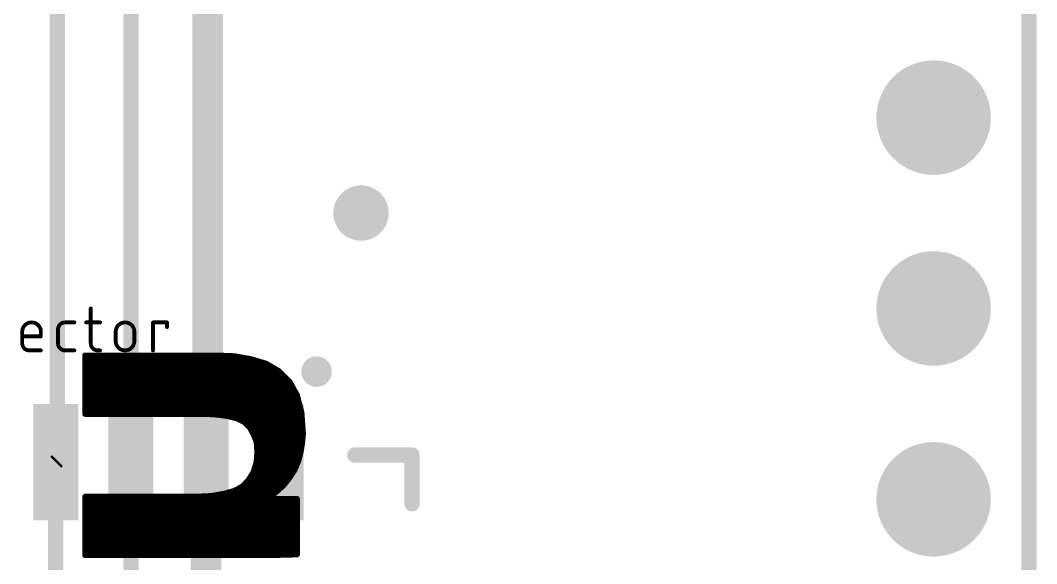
# Model space of a CAD drawing. Extents: x -33 to 53.6, y -13.2 to 65.9.
# Drawn here: x 9.44 to 22.96, y 33.43 to 40.66 of the extents above; entities that cross this region are included whole.
import ezdxf

# ---------------------------------------------------------------- set-up
doc = ezdxf.new("R2010")
doc.units = 0
for name, color, linetype in [('1', 12, 'CONTINUOUS'), ('16', 132, 'CONTINUOUS'), ('17', 110, 'CONTINUOUS'), ('18', 110, 'CONTINUOUS'), ('20', 31, 'CONTINUOUS'), ('21', 253, 'CONTINUOUS'), ('22', 253, 'CONTINUOUS'), ('23', 53, 'CONTINUOUS'), ('27', 253, 'CONTINUOUS'), ('51', 253, 'CONTINUOUS')]:
    doc.layers.add(name, color=color, linetype=linetype)

# ---------------------------------------------------------------- blocks, each defined once
blk = doc.blocks.new('RECT')
blk.add_solid([(-0.5, -0.5), (0.5, -0.5), (-0.5, 0.5), (0.5, 0.5)])
blk = doc.blocks.new('ROUNDP')
at = {"const_width": 0.5}
blk.add_lwpolyline([(0, -0.25, 1), (0, 0.25, 1), (0, -0.25)], format="xyb", dxfattribs=at)
blk = doc.blocks.new('ROUNDV')
at = {"const_width": 0.5}
blk.add_lwpolyline([(0, -0.25, 1), (0, 0.25, 1), (0, -0.25)], format="xyb", dxfattribs=at)

msp = doc.modelspace()

# ---------------------------------------------------------------- linework, layer by layer
at = {"layer": '1'}
for points, const_width in [([(22.86, 0), (22.86, 50.8)], 0.2032), ([(11.93, 45.72), (11.93, 35.582)], 0.4064), ([(10.908, 34.785), (10.908, 45.698)], 0.2032), ([(9.93, 41.91), (9.93, 34.807)], 0.2032), ([(11.908, 35.56), (11.908, 28.418)], 0.4064), ([(11.93, 35.582), (11.908, 35.56)], 0.2032), ([(11.908, 34.785), (11.908, 35.56)], 0.2032), ([(9.93, 34.807), (9.908, 34.785)], 0.2032), ([(9.908, 34.785), (9.908, 30.228)], 0.2032), ([(10.908, 34.785), (10.908, 30.494)], 0.2032)]:
    msp.add_lwpolyline(points, dxfattribs=dict(at, const_width=const_width))
for points, const_width in [([(12.0096, 35.56, 1), (11.8064, 35.56)], 0.2032), ([(11.8284, 35.582, 1), (12.0316, 35.582)], 0.2032), ([(11.9588, 35.56, 1), (11.8572, 35.56)], 0.1016), ([(11.8721, 35.5959, 1), (11.9439, 35.5241)], 0.1016), ([(11.9659, 35.5461, 1), (11.8941, 35.6179)], 0.1016), ([(9.9659, 34.7711, 1), (9.8941, 34.8429)], 0.1016), ([(9.9588, 34.785, 1), (9.8572, 34.785)], 0.1016), ([(9.8721, 34.8209, 1), (9.9439, 34.7491)], 0.1016), ([(9.8792, 34.807, 1), (9.9808, 34.807)], 0.1016), ([(10.9588, 34.785, 1), (10.8572, 34.785)], 0.1016), ([(10.8572, 34.785, 1), (10.9588, 34.785)], 0.1016), ([(11.8572, 34.785, 1), (11.9588, 34.785)], 0.1016)]:
    msp.add_lwpolyline(points, format="xyb", dxfattribs=dict(at, const_width=const_width))
at = {"layer": '16', "const_width": 0.2032}
msp.add_lwpolyline([(22.86, 50.8), (22.86, 0)], dxfattribs=at)
at = {"layer": '20', "const_width": 0.2032}
msp.add_lwpolyline([(22.86, 48.26), (22.86, 2.54)], dxfattribs=at)
at = {"layer": '21'}
for points, const_width in [([(13.378, 35.8884, 1), (13.378, 36.0916, 1), (13.378, 35.8884)], 0.2032), ([(13.888, 34.9308, 1), (13.888, 34.8292)], 0.1016), ([(14.6988, 34.88, 1), (14.5972, 34.88)], 0.1016), ([(14.648, 34.8292, 1), (14.648, 34.9308)], 0.1016), ([(14.5972, 34.23, 1), (14.6988, 34.23)], 0.1016)]:
    msp.add_lwpolyline(points, format="xyb", dxfattribs=dict(at, const_width=const_width))
at = {"layer": '21', "const_width": 0.2032}
for points in [[(14.648, 34.88), (13.888, 34.88)], [(14.648, 34.23), (14.648, 34.88)]]:
    msp.add_lwpolyline(points, dxfattribs=at)
at = {"layer": '22', "const_width": 0.0762}
for points in [[(12.039, 36.206), (10.299, 36.206)], [(10.299, 36.206), (10.299, 35.426)], [(10.299, 36.195), (12.2945, 36.195)], [(10.299, 36.1188), (12.633, 36.1188)], [(12.289, 36.196), (12.039, 36.206)], [(12.509, 36.156), (12.289, 36.196)], [(12.709, 36.096), (12.509, 36.156)], [(12.879, 35.996), (12.709, 36.096)], [(10.299, 36.0426), (12.7998, 36.0426)], [(10.299, 35.9664), (12.9086, 35.9664)], [(13.019, 35.856), (12.879, 35.996)], [(10.299, 35.8902), (12.9848, 35.8902)], [(10.299, 35.814), (13.0423, 35.814)], [(13.119, 35.676), (13.019, 35.856)], [(10.299, 35.7378), (13.0847, 35.7378)], [(13.179, 35.446), (13.119, 35.676)], [(10.299, 35.6616), (13.1228, 35.6616)], [(10.299, 35.5854), (13.1426, 35.5854)], [(10.299, 35.5092), (13.1625, 35.5092)], [(10.299, 35.433), (13.1799, 35.433)], [(10.299, 35.426), (11.889, 35.426)], [(11.889, 35.426), (12.059, 35.416)], [(12.059, 35.416), (12.199, 35.396)], [(13.199, 35.166), (13.179, 35.446)], [(12.199, 35.396), (12.319, 35.366)], [(12.319, 35.366), (12.419, 35.316)], [(12.3374, 35.3568), (13.1854, 35.3568)], [(12.419, 35.316), (12.489, 35.246)], [(12.4544, 35.2806), (13.1908, 35.2806)], [(12.489, 35.246), (12.539, 35.156)], [(12.5121, 35.2044), (13.1963, 35.2044)], [(12.539, 35.156), (12.579, 35.056)], [(12.5501, 35.1282), (13.1959, 35.1282)], [(13.189, 35.046), (13.199, 35.166)], [(12.579, 35.056), (12.589, 34.926)], [(12.5793, 35.052), (13.1895, 35.052)], [(13.169, 34.926), (13.189, 35.046)], [(12.589, 34.926), (12.579, 34.786)], [(12.5852, 34.9758), (13.1773, 34.9758)], [(12.5871, 34.8996), (13.1624, 34.8996)], [(13.139, 34.806), (13.169, 34.926)], [(12.579, 34.786), (12.539, 34.656)], [(12.5671, 34.7472), (13.1145, 34.7472)], [(12.5817, 34.8234), (13.1433, 34.8234)], [(13.089, 34.686), (13.139, 34.806)], [(12.539, 34.656), (12.479, 34.556)], [(12.5023, 34.5948), (13.031, 34.5948)], [(12.5436, 34.671), (13.0795, 34.671)], [(13.019, 34.576), (13.089, 34.686)], [(12.399, 34.466), (12.289, 34.406)], [(12.479, 34.556), (12.399, 34.466)], [(12.4458, 34.5186), (12.9731, 34.5186)], [(12.839, 34.386), (12.939, 34.476)], [(12.939, 34.476), (13.019, 34.576)], [(11.779, 34.326), (10.299, 34.326)], [(10.299, 34.326), (10.299, 33.546)], [(11.979, 34.336), (11.779, 34.326)], [(12.149, 34.366), (11.979, 34.336)], [(12.289, 34.406), (12.149, 34.366)], [(12.1497, 34.3662), (12.8118, 34.3662)], [(12.3557, 34.4424), (12.9017, 34.4424)], [(12.729, 34.306), (12.839, 34.386)], [(10.299, 34.29), (13.119, 34.29)], [(10.299, 34.2138), (13.119, 34.2138)], [(12.729, 34.296), (12.729, 34.306)], [(13.119, 34.296), (12.729, 34.296)], [(13.119, 33.556), (13.119, 34.296)], [(10.299, 34.1376), (13.119, 34.1376)], [(10.299, 34.0614), (13.119, 34.0614)], [(10.299, 33.9852), (13.119, 33.9852)], [(10.299, 33.909), (13.119, 33.909)], [(10.299, 33.8328), (13.119, 33.8328)], [(10.299, 33.7566), (13.119, 33.7566)], [(10.299, 33.6804), (13.119, 33.6804)], [(10.299, 33.6042), (13.119, 33.6042)], [(10.299, 33.546), (12.769, 33.546)], [(12.769, 33.546), (13.119, 33.556)]]:
    msp.add_lwpolyline(points, dxfattribs=at)
at = {"layer": '22', "const_width": 0.0381}
for points in [[(10.299, 36.2251, 1), (10.299, 36.187)], [(10.3181, 36.206, 1), (10.28, 36.206)], [(10.299, 36.2141, 1), (10.299, 36.176)], [(10.299, 36.1379, 1), (10.299, 36.0998)], [(12.0398, 36.225, 1), (12.0382, 36.187)], [(12.039, 36.187, 1), (12.039, 36.2251)], [(12.2924, 36.2147, 1), (12.2856, 36.1773)], [(12.2882, 36.177, 1), (12.2898, 36.215)], [(12.2945, 36.176, 1), (12.2945, 36.2141)], [(12.5145, 36.1742, 1), (12.5035, 36.1378)], [(12.5056, 36.1373, 1), (12.5124, 36.1747)], [(12.633, 36.0998, 1), (12.633, 36.1379)], [(12.7187, 36.1124, 1), (12.6993, 36.0796)], [(12.7035, 36.0778, 1), (12.7145, 36.1142)], [(10.299, 36.0617, 1), (10.299, 36.0236)], [(10.299, 35.9855, 1), (10.299, 35.9474)], [(12.7998, 36.0236, 1), (12.7998, 36.0617)], [(12.8925, 36.0095, 1), (12.8655, 35.9825)], [(12.8693, 35.9796, 1), (12.8887, 36.0124)], [(12.9086, 35.9474, 1), (12.9086, 35.9855)], [(10.299, 35.9093, 1), (10.299, 35.8712)], [(10.299, 35.8331, 1), (10.299, 35.795)], [(12.9848, 35.8712, 1), (12.9848, 35.9093)], [(13.0357, 35.8653, 1), (13.0023, 35.8467)], [(13.0055, 35.8425, 1), (13.0325, 35.8695)], [(13.0423, 35.795, 1), (13.0423, 35.8331)], [(10.299, 35.7569, 1), (10.299, 35.7188)], [(13.0847, 35.7188, 1), (13.0847, 35.7569)], [(13.1374, 35.6808, 1), (13.1006, 35.6712)], [(10.299, 35.6806, 1), (10.299, 35.6425)], [(10.299, 35.6044, 1), (10.299, 35.5663)], [(13.1023, 35.6667, 1), (13.1357, 35.6853)], [(13.1228, 35.6425, 1), (13.1228, 35.6806)], [(13.1426, 35.5663, 1), (13.1426, 35.6044)], [(10.299, 35.5282, 1), (10.299, 35.4901)], [(10.299, 35.452, 1), (10.299, 35.4139)], [(10.299, 35.4451, 1), (10.299, 35.407)], [(10.28, 35.426, 1), (10.3181, 35.426)], [(11.8901, 35.445, 1), (11.8879, 35.407)], [(11.889, 35.407, 1), (11.889, 35.4451)], [(12.0617, 35.4349, 1), (12.0563, 35.3971)], [(12.0579, 35.397, 1), (12.0601, 35.435)], [(13.198, 35.4474, 1), (13.16, 35.4446)], [(13.1606, 35.4412, 1), (13.1974, 35.4508)], [(13.1625, 35.4901, 1), (13.1625, 35.5282)], [(13.1799, 35.4139, 1), (13.1799, 35.452)], [(12.2036, 35.4145, 1), (12.1944, 35.3775)], [(12.1963, 35.3771, 1), (12.2017, 35.4149)], [(12.3275, 35.383, 1), (12.3105, 35.349)], [(12.3144, 35.3475, 1), (12.3236, 35.3845)], [(12.3374, 35.3758, 1), (12.3374, 35.3377)], [(12.4325, 35.3295, 1), (12.4055, 35.3025)], [(12.4105, 35.299, 1), (12.4275, 35.333)], [(12.4544, 35.2996, 1), (12.4544, 35.2615)], [(13.1854, 35.3377, 1), (13.1854, 35.3758)], [(13.1908, 35.2615, 1), (13.1908, 35.2996)], [(12.5057, 35.2553, 1), (12.4723, 35.2367)], [(12.4755, 35.2325, 1), (12.5025, 35.2595)], [(12.5121, 35.2234, 1), (12.5121, 35.1853)], [(12.5567, 35.1631, 1), (12.5213, 35.1489)], [(12.5223, 35.1467, 1), (12.5557, 35.1653)], [(12.5501, 35.1472, 1), (12.5501, 35.1091)], [(13.218, 35.1644, 1), (13.18, 35.1676)], [(13.18, 35.1646, 1), (13.218, 35.1674)], [(13.1959, 35.1091, 1), (13.1959, 35.1472)], [(13.1963, 35.1853, 1), (13.1963, 35.2234)], [(12.598, 35.0575, 1), (12.56, 35.0545)], [(12.5793, 35.071, 1), (12.5793, 35.0329)], [(12.5613, 35.0489, 1), (12.5967, 35.0631)], [(13.17, 35.0476, 1), (13.208, 35.0444)], [(13.2078, 35.0429, 1), (13.1702, 35.0491)], [(13.1895, 35.0329, 1), (13.1895, 35.071)], [(12.5852, 34.9948, 1), (12.5852, 34.9567)], [(12.5871, 34.9186, 1), (12.5871, 34.8805)], [(12.608, 34.9246, 1), (12.57, 34.9274)], [(12.57, 34.9245, 1), (12.608, 34.9275)], [(13.1502, 34.9291, 1), (13.1878, 34.9229)], [(13.1875, 34.9214, 1), (13.1505, 34.9306)], [(13.1624, 34.8805, 1), (13.1624, 34.9186)], [(13.1773, 34.9567, 1), (13.1773, 34.9948)], [(12.5671, 34.7662, 1), (12.5671, 34.7281)], [(12.56, 34.7874, 1), (12.598, 34.7846)], [(12.5972, 34.7804, 1), (12.5608, 34.7916)], [(12.5817, 34.8424, 1), (12.5817, 34.8043)], [(13.1145, 34.7281, 1), (13.1145, 34.7662)], [(13.1205, 34.8106, 1), (13.1575, 34.8014)], [(13.1566, 34.7987, 1), (13.1214, 34.8133)], [(13.1433, 34.8043, 1), (13.1433, 34.8424)], [(12.5023, 34.6138, 1), (12.5023, 34.5757)], [(12.5208, 34.6616, 1), (12.5572, 34.6504)], [(12.5553, 34.6462, 1), (12.5227, 34.6658)], [(12.5436, 34.69, 1), (12.5436, 34.6519)], [(13.031, 34.5757, 1), (13.031, 34.6138)], [(13.0714, 34.6933, 1), (13.1066, 34.6787)], [(13.1051, 34.6758, 1), (13.0729, 34.6962)], [(13.0795, 34.6519, 1), (13.0795, 34.69)], [(12.3848, 34.4787, 1), (12.4132, 34.4533)], [(12.4081, 34.4493, 1), (12.3899, 34.4827)], [(12.4458, 34.5376, 1), (12.4458, 34.4995)], [(12.4627, 34.5658, 1), (12.4953, 34.5462)], [(12.4932, 34.5433, 1), (12.4648, 34.5687)], [(12.9241, 34.4879, 1), (12.9539, 34.4641)], [(12.9517, 34.4618, 1), (12.9263, 34.4902)], [(12.9731, 34.4995, 1), (12.9731, 34.5376)], [(13.0029, 34.5862, 1), (13.0351, 34.5658)], [(13.0339, 34.5641, 1), (13.0041, 34.5879)], [(10.299, 34.3451, 1), (10.299, 34.307)], [(10.3181, 34.326, 1), (10.28, 34.326)], [(11.778, 34.345, 1), (11.78, 34.307)], [(11.779, 34.307, 1), (11.779, 34.3451)], [(11.9757, 34.3548, 1), (11.9823, 34.3172)], [(11.98, 34.317, 1), (11.978, 34.355)], [(12.1438, 34.3843, 1), (12.1542, 34.3477)], [(12.1497, 34.3852, 1), (12.1497, 34.3471)], [(12.1523, 34.3472, 1), (12.1457, 34.3848)], [(12.2799, 34.4227, 1), (12.2981, 34.3893)], [(12.2942, 34.3877, 1), (12.2838, 34.4243)], [(12.3557, 34.4614, 1), (12.3557, 34.4233)], [(12.8118, 34.3471, 1), (12.8118, 34.3852)], [(12.8263, 34.4002, 1), (12.8517, 34.3718)], [(12.8502, 34.3706, 1), (12.8278, 34.4014)], [(12.9017, 34.4233, 1), (12.9017, 34.4614)], [(10.299, 34.309, 1), (10.299, 34.2709)], [(10.299, 34.2328, 1), (10.299, 34.1947)], [(12.7178, 34.3214, 1), (12.7402, 34.2906)], [(12.729, 34.315, 1), (12.729, 34.2769)], [(12.7481, 34.306, 1), (12.71, 34.306)], [(12.71, 34.296, 1), (12.7481, 34.296)], [(13.138, 34.296, 1), (13.0999, 34.296)], [(13.119, 34.2769, 1), (13.119, 34.315)], [(13.119, 34.2709, 1), (13.119, 34.309)], [(13.119, 34.1947, 1), (13.119, 34.2328)], [(10.299, 34.1566, 1), (10.299, 34.1185)], [(10.299, 34.0804, 1), (10.299, 34.0423)], [(13.119, 34.1185, 1), (13.119, 34.1566)], [(13.119, 34.0423, 1), (13.119, 34.0804)], [(10.299, 34.0042, 1), (10.299, 33.9661)], [(13.119, 33.9661, 1), (13.119, 34.0042)], [(10.299, 33.928, 1), (10.299, 33.8899)], [(10.299, 33.8518, 1), (10.299, 33.8137)], [(13.119, 33.8899, 1), (13.119, 33.928)], [(13.119, 33.8137, 1), (13.119, 33.8518)], [(10.299, 33.7756, 1), (10.299, 33.7375)], [(10.299, 33.6994, 1), (10.299, 33.6613)], [(13.119, 33.7375, 1), (13.119, 33.7756)], [(13.119, 33.6613, 1), (13.119, 33.6994)], [(10.299, 33.6232, 1), (10.299, 33.5851)], [(10.299, 33.565, 1), (10.299, 33.5269)], [(10.28, 33.546, 1), (10.3181, 33.546)], [(12.7685, 33.565, 1), (12.7695, 33.527)], [(12.769, 33.5269, 1), (12.769, 33.565)], [(13.0999, 33.556, 1), (13.138, 33.556)], [(13.1195, 33.537, 1), (13.1185, 33.575)], [(13.119, 33.5851, 1), (13.119, 33.6232)]]:
    msp.add_lwpolyline(points, format="xyb", dxfattribs=at)
at = {"layer": '23'}
msp.add_point((11.43, 35.56), dxfattribs=at)
at = {"layer": '27', "const_width": 0.0508}
for points in [[(10.3733, 36.8309), (10.3733, 36.3653)], [(10.031, 36.6447), (10.1552, 36.6447)], [(10.3112, 36.6447), (10.4975, 36.6447)], [(11.2023, 36.2721), (11.2023, 36.6447)], [(11.2023, 36.6447), (11.3886, 36.6447)], [(11.3886, 36.6447), (11.3886, 36.5826)], [(9.4617, 36.3653), (9.4617, 36.5205)], [(9.7101, 36.5205), (9.7101, 36.4584)], [(9.9379, 36.3653), (9.9379, 36.5515)], [(10.7053, 36.3963), (10.7053, 36.5205)], [(10.9537, 36.5205), (10.9537, 36.3963)], [(9.7101, 36.4584), (9.4617, 36.4584)], [(9.7101, 36.2721), (9.5549, 36.2721)], [(10.1552, 36.2721), (10.031, 36.2721)], [(10.4664, 36.2721), (10.4975, 36.2721)]]:
    msp.add_lwpolyline(points, dxfattribs=at)
at = {"layer": '27'}
for points, const_width in [([(10.386, 36.8309, 1), (10.3606, 36.8309)], 0.0254), ([(9.7101, 36.5205, 1), (9.4617, 36.5205)], 0.0508), ([(10.031, 36.6447, 0.4142), (9.9379, 36.5515)], 0.0508), ([(10.031, 36.6574, 1), (10.031, 36.632)], 0.0254), ([(10.031, 36.632, 1), (10.031, 36.6574)], 0.0254), ([(10.1552, 36.632, 1), (10.1552, 36.6574)], 0.0254), ([(10.3112, 36.6574, 1), (10.3112, 36.632)], 0.0254), ([(10.4975, 36.632, 1), (10.4975, 36.6574)], 0.0254), ([(10.9537, 36.5205, 1), (10.7053, 36.5205)], 0.0508), ([(11.215, 36.6447, 1), (11.1896, 36.6447)], 0.0254), ([(11.2023, 36.6574, 1), (11.2023, 36.632)], 0.0254), ([(11.4013, 36.6447, 1), (11.3759, 36.6447)], 0.0254), ([(11.3886, 36.632, 1), (11.3886, 36.6574)], 0.0254), ([(9.4744, 36.5205, 1), (9.449, 36.5205)], 0.0254), ([(9.449, 36.5205, 1), (9.4744, 36.5205)], 0.0254), ([(9.7228, 36.5205, 1), (9.6974, 36.5205)], 0.0254), ([(9.6974, 36.5205, 1), (9.7228, 36.5205)], 0.0254), ([(9.9506, 36.5515, 1), (9.9252, 36.5515)], 0.0254), ([(9.9252, 36.5515, 1), (9.9506, 36.5515)], 0.0254), ([(10.718, 36.5205, 1), (10.6926, 36.5205)], 0.0254), ([(10.6926, 36.5205, 1), (10.718, 36.5205)], 0.0254), ([(10.9664, 36.5205, 1), (10.941, 36.5205)], 0.0254), ([(10.941, 36.5205, 1), (10.9664, 36.5205)], 0.0254), ([(11.3759, 36.5826, 1), (11.4013, 36.5826)], 0.0254), ([(9.4617, 36.4711, 1), (9.4617, 36.4457)], 0.0254), ([(9.4617, 36.3653, 0.4142), (9.5549, 36.2721)], 0.0508), ([(9.4744, 36.3653, 1), (9.449, 36.3653)], 0.0254), ([(9.6974, 36.4584, 1), (9.7228, 36.4584)], 0.0254), ([(9.7101, 36.4457, 1), (9.7101, 36.4711)], 0.0254), ([(9.9379, 36.3653, 0.4142), (10.031, 36.2721)], 0.0508), ([(9.9506, 36.3653, 1), (9.9252, 36.3653)], 0.0254), ([(10.3733, 36.3653, 0.4142), (10.4664, 36.2721)], 0.0508), ([(10.386, 36.3653, 1), (10.3606, 36.3653)], 0.0254), ([(10.7053, 36.3963, 1), (10.9537, 36.3963)], 0.0508), ([(10.718, 36.3963, 1), (10.6926, 36.3963)], 0.0254), ([(10.6926, 36.3963, 1), (10.718, 36.3963)], 0.0254), ([(10.9664, 36.3963, 1), (10.941, 36.3963)], 0.0254), ([(10.941, 36.3963, 1), (10.9664, 36.3963)], 0.0254), ([(9.449, 36.3653, 1), (9.4744, 36.3653)], 0.0254), ([(9.5549, 36.2848, 1), (9.5549, 36.2594)], 0.0254), ([(9.5549, 36.2594, 1), (9.5549, 36.2848)], 0.0254), ([(9.7101, 36.2594, 1), (9.7101, 36.2848)], 0.0254), ([(9.9252, 36.3653, 1), (9.9506, 36.3653)], 0.0254), ([(10.031, 36.2848, 1), (10.031, 36.2594)], 0.0254), ([(10.031, 36.2594, 1), (10.031, 36.2848)], 0.0254), ([(10.1552, 36.2594, 1), (10.1552, 36.2848)], 0.0254), ([(10.3606, 36.3653, 1), (10.386, 36.3653)], 0.0254), ([(10.4664, 36.2848, 1), (10.4664, 36.2594)], 0.0254), ([(10.4664, 36.2594, 1), (10.4664, 36.2848)], 0.0254), ([(10.4975, 36.2594, 1), (10.4975, 36.2848)], 0.0254), ([(11.1896, 36.2721, 1), (11.215, 36.2721)], 0.0254)]:
    msp.add_lwpolyline(points, format="xyb", dxfattribs=dict(at, const_width=const_width))
at = {"layer": '51', "const_width": 0.127}
msp.add_lwpolyline([(22.86, 50.8), (22.86, 0)], dxfattribs=at)

# ---------------------------------------------------------------- block references
at = {"layer": '1', "xscale": 0.6, "yscale": 1.55, "rotation": 180}
for p in [(9.908, 34.785), (10.908, 34.785), (11.908, 34.785), (12.908, 34.785)]:
    msp.add_blockref('RECT', p, dxfattribs=at)
at = {"layer": '17', "xscale": 1.524, "yscale": 1.524}
for p in [(21.59, 39.37), (21.59, 39.37), (21.59, 36.83), (21.59, 36.83), (21.59, 34.29), (21.59, 34.29)]:
    msp.add_blockref('ROUNDP', p, dxfattribs=at)
at = {"layer": '18', "xscale": 0.7366, "yscale": 0.7366}
msp.add_blockref('ROUNDV', (13.97, 38.1), dxfattribs=at)
msp.add_blockref('ROUNDV', (13.97, 38.1), dxfattribs=at)

doc.saveas('drawing.dxf')
